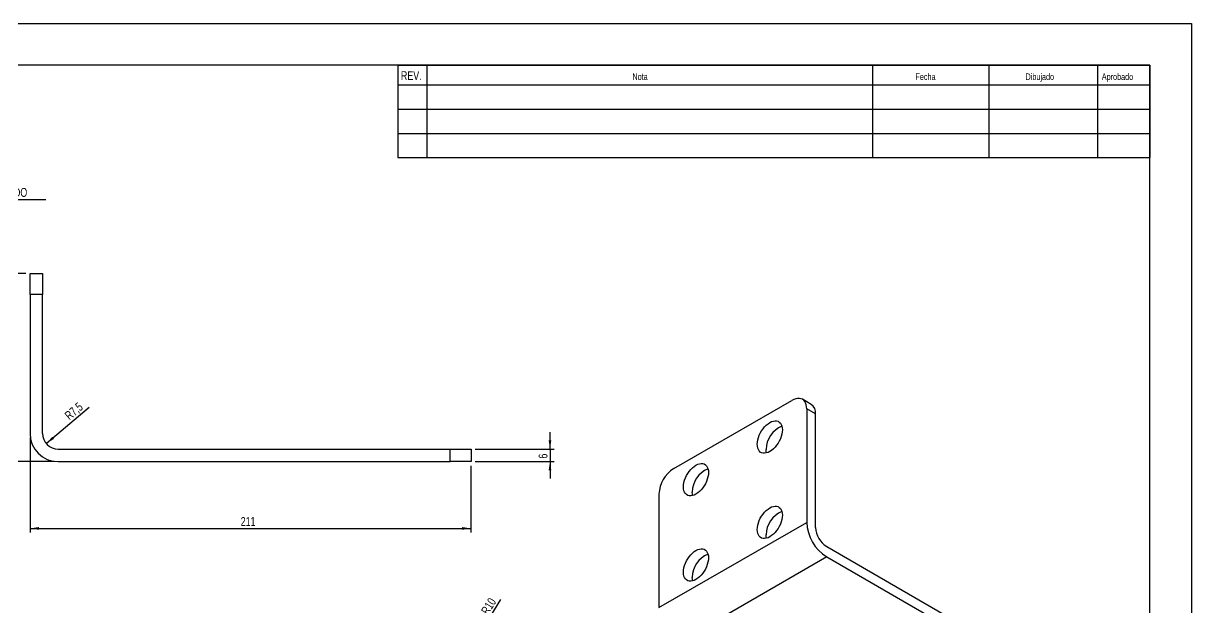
# Model space of a CAD drawing. Extents: x 0 to 2826, y 0 to 813.
# Drawn here: x 140.5 to 420, y 157.2 to 297 of the extents above; entities that cross this region are included whole.
import ezdxf

# ---------------------------------------------------------------- set-up
doc = ezdxf.new("R2010")
doc.units = 0
doc.layers.get('0').update_dxf_attribs({"linetype": 'CONTINUOUS'})
doc.layers.add('FORMATO', color=7, linetype='CONTINUOUS')
doc.styles.add('SLDTEXTSTYLE1', font='TXT', dxfattribs={"width": 0.75})
doc.styles.add('SLDTEXTSTYLE2', font='TXT', dxfattribs={"width": 0.666667})
doc.dimstyles.new('SLDDIMSTYLE0', dxfattribs={"dimtxt": 2.116667, "dimasz": 2.116667, "dimexe": 0, "dimexo": 0.0625, "dimgap": 0.529167, "dimtad": 1, "dimdec": 1, "dimlfac": 2, "dimrnd": 1e-09, "dimzin": 12, "dimdsep": 46, "dimtxsty": 'SLDTEXTSTYLE1', "dimsah": 1, "dimcen": 0.09, "dimadec": 0, "dimazin": 0, "dimtfac": 1, "dimtdec": 1, "dimtmove": 0, "dimatfit": 0, "dimfxl": 1, "dimtolj": 1, "dimtzin": 12, "dimarcsym": 0})
doc.dimstyles.new('SLDDIMSTYLE1', dxfattribs={"dimtxt": 2.116667, "dimasz": 2.116667, "dimexe": 0, "dimexo": 0.0625, "dimgap": 0.529167, "dimtad": 1, "dimdec": 1, "dimlfac": 2, "dimrnd": 1e-09, "dimzin": 12, "dimdsep": 46, "dimtxsty": 'SLDTEXTSTYLE1', "dimsah": 1, "dimcen": 0, "dimadec": 0, "dimazin": 0, "dimtfac": 1, "dimtdec": 1, "dimtofl": 0, "dimtmove": 1, "dimatfit": 3, "dimfxl": 1, "dimtolj": 1, "dimtzin": 12, "dimarcsym": 0})
doc.dimstyles.new('SLDDIMSTYLE2', dxfattribs={"dimtxt": 2.116667, "dimasz": 2.116667, "dimexe": 0, "dimexo": 0.0625, "dimgap": 0.529167, "dimtad": 1, "dimdec": 1, "dimlfac": 2, "dimrnd": 1e-09, "dimzin": 12, "dimdsep": 46, "dimtxsty": 'SLDTEXTSTYLE1', "dimsah": 1, "dimcen": 0.09, "dimadec": 0, "dimazin": 0, "dimtfac": 1, "dimtdec": 1, "dimtofl": 0, "dimtmove": 0, "dimatfit": 3, "dimfxl": 1, "dimtolj": 1, "dimtzin": 12, "dimarcsym": 0})
doc.dimstyles.new('SLDDIMSTYLE6', dxfattribs={"dimtxt": 2.116667, "dimasz": 2.116667, "dimexe": 0, "dimexo": 0.0625, "dimgap": 0.529167, "dimtad": 1, "dimdec": 1, "dimlfac": 2, "dimrnd": 1e-09, "dimzin": 12, "dimdsep": 46, "dimtxsty": 'SLDTEXTSTYLE1', "dimsah": 1, "dimcen": 0, "dimadec": 0, "dimazin": 0, "dimtfac": 1, "dimtdec": 1, "dimtofl": 0, "dimtmove": 0, "dimatfit": 3, "dimfxl": 1, "dimtolj": 1, "dimtzin": 12, "dimarcsym": 0})
doc.dimstyles.new('SLDDIMSTYLE7', dxfattribs={"dimtxt": 2.116667, "dimasz": 2.116667, "dimexe": 0, "dimexo": 0.0625, "dimgap": 0.529167, "dimtad": 0, "dimtih": 1, "dimtoh": 1, "dimdec": 6, "dimlfac": 2, "dimrnd": 1e-09, "dimzin": 12, "dimdsep": 46, "dimtxsty": 'SLDTEXTSTYLE1', "dimblk1": 'NONE', "dimsah": 1, "dimcen": 0, "dimadec": 0, "dimazin": 0, "dimtfac": 1, "dimtdec": 1, "dimtmove": 0, "dimatfit": 3, "dimldrblk": 'NONE', "dimfxl": 1, "dimtolj": 1, "dimtzin": 12, "dimarcsym": 0})

# ---------------------------------------------------------------- blocks, each defined once
blk = doc.blocks.new('_D')
at = {"layer": 'FORMATO', "color": 7, "transparency": 16777216}
for p, q in [((266.5, 195.14), (266.5, 199.21)), ((248.6, 195.14), (267.5, 195.14)), ((266.5, 195.14), (266.5, 192.14)), ((248.6, 192.14), (267.5, 192.14)), ((266.5, 192.14), (266.5, 188.07))]:
    blk.add_line(p, q, dxfattribs=at)
for points in [[(266.5, 195.14), (266.82, 197.26), (266.17, 197.26)], [(266.5, 192.14), (266.17, 190.02), (266.82, 190.02)]]:
    blk.add_solid(points, dxfattribs=at)
at = {"layer": 'FORMATO', "color": 7, "transparency": 16777216, "insert": (263.77, 192.86), "char_height": 2.12, "attachment_point": 1, "rotation": 90, "style": 'SLDTEXTSTYLE1'}
blk.add_mtext('6', dxfattribs=at)
blk = doc.blocks.new('_D_1')
at = {"layer": 'FORMATO', "color": 7, "transparency": 16777216}
blk.add_line((146, 196.45), (156.22, 205.15), dxfattribs=at)
blk.add_solid([(146, 196.45), (147.83, 197.57), (147.41, 198.07)], dxfattribs=at)
at = {"layer": 'FORMATO', "color": 7, "transparency": 16777216, "insert": (150.18, 203.56), "char_height": 2.117, "attachment_point": 1, "rotation": 40.6218, "style": 'SLDTEXTSTYLE1'}
blk.add_mtext('R7,5', dxfattribs=at)
blk = doc.blocks.new('_D_2')
at = {"layer": 'FORMATO', "color": 7, "transparency": 16777216}
for p, q in [((141.1, 237.14), (125.1, 237.14)), ((126.1, 237.14), (126.1, 192.14)), ((147.85, 192.14), (125.1, 192.14))]:
    blk.add_line(p, q, dxfattribs=at)
for points in [[(126.1, 237.14), (125.78, 235.02), (126.43, 235.02)], [(126.1, 192.14), (126.43, 194.26), (125.78, 194.26)]]:
    blk.add_solid(points, dxfattribs=at)
at = {"layer": 'FORMATO', "color": 7, "transparency": 16777216, "insert": (123.37, 213.08), "char_height": 2.117, "attachment_point": 1, "rotation": 90, "style": 'SLDTEXTSTYLE1'}
blk.add_mtext('90', dxfattribs=at)
blk = doc.blocks.new('_D_3')
at = {"layer": 'FORMATO', "color": 7, "transparency": 16777216}
for p, q in [((142.1, 197.89), (142.1, 175.14)), ((247.6, 191.14), (247.6, 175.14)), ((142.1, 176.14), (247.6, 176.14))]:
    blk.add_line(p, q, dxfattribs=at)
for points in [[(142.1, 176.14), (144.22, 175.82), (144.22, 176.47)], [(247.6, 176.14), (245.48, 176.47), (245.48, 175.82)]]:
    blk.add_solid(points, dxfattribs=at)
at = {"layer": 'FORMATO', "color": 7, "transparency": 16777216, "insert": (192.51, 178.87), "char_height": 2.117, "attachment_point": 1, "style": 'SLDTEXTSTYLE1'}
blk.add_mtext('211', dxfattribs=at)
blk = doc.blocks.new('_D_14')
at = {"layer": 'FORMATO', "color": 7, "transparency": 16777216}
for q in [(254.75, 159.12), (242.6, 139.38)]:
    blk.add_line((245.22, 143.64), q, dxfattribs=at)
blk.add_solid([(245.22, 143.64), (246.61, 145.27), (246.05, 145.61)], dxfattribs=at)
at = {"layer": 'FORMATO', "color": 7, "transparency": 16777216, "insert": (249.89, 156.43), "char_height": 2.117, "attachment_point": 1, "rotation": 58.3899, "style": 'SLDTEXTSTYLE1'}
blk.add_mtext('R10', dxfattribs=at)
blk = doc.blocks.new('_D_22')
at = {"layer": 'FORMATO', "transparency": 16777216}
for p, q in [((93.63, 233.04), (117.11, 254.88)), ((117.11, 254.88), (145.89, 254.88)), ((87.4, 227.25), (93.63, 233.04))]:
    blk.add_line(p, q, dxfattribs=at)
blk.add_solid([(93.63, 233.04), (95.4, 234.24), (94.95, 234.72)], dxfattribs=at)
at = {"layer": 'FORMATO', "transparency": 16777216, "attachment_point": 1}
for s, insert, char_height, style in [('4 x', (118.7, 257.61), 2.117, 'SLDTEXTSTYLE2'), ('%%c', (123.18, 257.61), 2.117, 'SLDTEXTSTYLE1'), ('17 POR TODO', (127.17, 257.61), 2.1167, 'SLDTEXTSTYLE1')]:
    blk.add_mtext(s, dxfattribs=dict(at, insert=insert, char_height=char_height, style=style))
blk = doc.blocks.new('_NONE')

msp = doc.modelspace()

# ---------------------------------------------------------------- linework, layer by layer
at = {"color": 7, "linetype": 'Continuous'}
for p, q in [((0, 297), (420, 297)), ((420, 297), (420, 0)), ((410, 287), (20, 287)), ((410, 10), (410, 287)), ((142.1013316, 237.14092985), (145.1013316, 237.14092985)), ((142.1013316, 232.14092985), (142.1013316, 237.14092985)), ((145.1013316, 237.14092985), (145.1013316, 232.14092985)), ((145.1013316, 232.14092985), (142.1013316, 232.14092985)), ((142.1013316, 232.14092985), (142.1013316, 198.89092985)), ((145.1013316, 198.89092985), (145.1013316, 232.14092985)), ((329.00667018, 205.81819475), (326.88534984, 207.04280691)), ((296.10128176, 190.46710442), (324.38555301, 206.79526666)), ((327.92108691, 204.75358288), (327.92108691, 177.60360089)), ((330.04240726, 203.52897071), (327.92108691, 204.75358288)), ((330.04240726, 176.37898872), (330.04240726, 203.52897071)), ((148.8513316, 195.14092985), (242.6013316, 195.14092985)), ((242.6013316, 192.14092985), (242.6013316, 195.14092985)), ((242.6013316, 195.14092985), (247.6013316, 195.14092985)), ((247.6013316, 195.14092985), (247.6013316, 192.14092985)), ((148.8513316, 192.14092985), (242.6013316, 192.14092985)), ((247.6013316, 192.14092985), (242.6013316, 192.14092985)), ((292.56574785, 184.34338009), (292.56574785, 157.19339809)), ((292.56574785, 157.19339809), (327.92108691, 177.60360089)), ((332.69405769, 171.78619546), (398.98531842, 133.51706522)), ((332.69405769, 169.33657303), (297.33871863, 148.92637023)), ((332.69405769, 169.33657303), (398.98531842, 131.06744279))]:
    msp.add_line(p, q, dxfattribs=at)
at = {"color": 7, "linetype": 'Continuous', "flags": 128}
for points in [[(327.92108691, 204.75358288), (327.89083993, 205.26902148), (327.80061652, 205.74071837), (327.65196042, 206.16060267), (327.44741518, 206.52149004), (327.19048064, 206.81720562), (326.88555301, 207.04268961), (326.53784968, 207.19408393), (326.15331996, 207.26879817), (325.73854326, 207.26555397), (325.30061652, 207.18440681), (324.84703278, 207.02674517), (324.38555301, 206.79526666)], [(316.07704833, 196.28308332), (316.10763697, 196.79461673), (316.1987802, 197.33105369), (316.3486226, 197.88147389), (316.55411382, 198.43467236), (316.81107064, 198.97938757), (317.11426217, 199.5045307), (317.4575163, 199.99941135), (317.83384536, 200.45395517), (318.23558839, 200.85890896), (318.65456705, 201.20602902), (319.08225215, 201.48824901), (319.50993724, 201.69982372), (319.9289159, 201.83644612), (320.33065893, 201.89533496), (320.706988, 201.87529143), (321.05024213, 201.77672357), (321.35343366, 201.60163793), (321.61039048, 201.35359874), (321.81588169, 201.03765538), (321.9657241, 200.66023954), (322.05686733, 200.22903431), (322.08745597, 199.7528178), (322.05686733, 199.24128439), (321.9657241, 198.70484743), (321.81588169, 198.15442723), (321.61039048, 197.60122876), (321.35343366, 197.05651354), (321.05024213, 196.53137041), (320.706988, 196.03648977), (320.33065893, 195.58194595), (319.9289159, 195.17699216), (319.50993724, 194.82987209), (319.08225215, 194.54765211), (318.65456705, 194.33607739), (318.23558839, 194.199455), (317.83384536, 194.14056616), (317.4575163, 194.16060969), (317.11426217, 194.25917755), (316.81107064, 194.43426319), (316.55411382, 194.68230237), (316.3486226, 194.99824574), (316.1987802, 195.37566158), (316.10763697, 195.80686681), (316.07704833, 196.28308332)], [(318.30164734, 194.2161344), (318.22895731, 194.58225464), (318.19836867, 195.05847115)], [(298.3993788, 186.07798192), (298.42996744, 186.58951533), (298.52111067, 187.12595229), (298.67095307, 187.67637249), (298.87644429, 188.22957096), (299.13340111, 188.77428617), (299.43659264, 189.2994293), (299.77984677, 189.79430995), (300.15617583, 190.24885377), (300.55791886, 190.65380756), (300.97689752, 191.00092763), (301.40458262, 191.28314761), (301.83226771, 191.49472233), (302.25124637, 191.63134472), (302.6529894, 191.69023356), (303.02931847, 191.67019003), (303.3725726, 191.57162217), (303.67576413, 191.39653653), (303.93272095, 191.14849734), (304.13821216, 190.83255398), (304.28805457, 190.45513814), (304.3791978, 190.02393291), (304.40978644, 189.5477164), (304.3791978, 189.03618299), (304.28805457, 188.49974603), (304.13821216, 187.94932583), (303.93272095, 187.39612736), (303.67576413, 186.85141215), (303.3725726, 186.32626902), (303.02931847, 185.83138837), (302.6529894, 185.37684455), (302.25124637, 184.97189076), (301.83226771, 184.62477069), (301.40458262, 184.34255071), (300.97689752, 184.13097599), (300.55791886, 183.9943536), (300.15617583, 183.93546476), (299.77984677, 183.95550829), (299.43659264, 184.05407615), (299.13340111, 184.22916179), (298.87644429, 184.47720098), (298.67095307, 184.79314434), (298.52111067, 185.17056018), (298.42996744, 185.60176541), (298.3993788, 186.07798192)], [(300.62397781, 184.011033), (300.55128778, 184.37715324), (300.52069914, 184.85336976)], [(316.07704833, 175.86956302), (316.10763697, 176.38109643), (316.1987802, 176.91753339), (316.3486226, 177.46795359), (316.55411382, 178.02115206), (316.81107064, 178.56586728), (317.11426217, 179.09101041), (317.4575163, 179.58589105), (317.83384536, 180.04043487), (318.23558839, 180.44538866), (318.65456705, 180.79250873), (319.08225215, 181.07472871), (319.50993724, 181.28630343), (319.9289159, 181.42292582), (320.33065893, 181.48181466), (320.706988, 181.46177113), (321.05024213, 181.36320327), (321.35343366, 181.18811763), (321.61039048, 180.94007845), (321.81588169, 180.62413508), (321.9657241, 180.24671924), (322.05686733, 179.81551401), (322.08745597, 179.3392975), (322.05686733, 178.82776409), (321.9657241, 178.29132713), (321.81588169, 177.74090693), (321.61039048, 177.18770846), (321.35343366, 176.64299325), (321.05024213, 176.11785012), (320.706988, 175.62296947), (320.33065893, 175.16842565), (319.9289159, 174.76347186), (319.50993724, 174.4163518), (319.08225215, 174.13413181), (318.65456705, 173.92255709), (318.23558839, 173.7859347), (317.83384536, 173.72704586), (317.4575163, 173.74708939), (317.11426217, 173.84565725), (316.81107064, 174.02074289), (316.55411382, 174.26878208), (316.3486226, 174.58472544), (316.1987802, 174.96214128), (316.10763697, 175.39334651), (316.07704833, 175.86956302)], [(318.30164734, 173.8026141), (318.22895731, 174.16873434), (318.19836867, 174.64495086)], [(298.3993788, 165.66446163), (298.42996744, 166.17599504), (298.52111067, 166.71243199), (298.67095307, 167.26285219), (298.87644429, 167.81605066), (299.13340111, 168.36076588), (299.43659264, 168.88590901), (299.77984677, 169.38078965), (300.15617583, 169.83533347), (300.55791886, 170.24028726), (300.97689752, 170.58740733), (301.40458262, 170.86962731), (301.83226771, 171.08120203), (302.25124637, 171.21782443), (302.6529894, 171.27671326), (303.02931847, 171.25666974), (303.3725726, 171.15810187), (303.67576413, 170.98301623), (303.93272095, 170.73497705), (304.13821216, 170.41903369), (304.28805457, 170.04161784), (304.3791978, 169.61041262), (304.40978644, 169.1341961), (304.3791978, 168.62266269), (304.28805457, 168.08622573), (304.13821216, 167.53580553), (303.93272095, 166.98260707), (303.67576413, 166.43789185), (303.3725726, 165.91274872), (303.02931847, 165.41786807), (302.6529894, 164.96332426), (302.25124637, 164.55837047), (301.83226771, 164.2112504), (301.40458262, 163.92903041), (300.97689752, 163.7174557), (300.55791886, 163.5808333), (300.15617583, 163.52194446), (299.77984677, 163.54198799), (299.43659264, 163.64055585), (299.13340111, 163.8156415), (298.87644429, 164.06368068), (298.67095307, 164.37962404), (298.52111067, 164.75703988), (298.42996744, 165.18824511), (298.3993788, 165.66446163)], [(300.62397781, 163.5975127), (300.55128778, 163.96363294), (300.52069914, 164.43984946)]]:
    msp.add_lwpolyline(points, dxfattribs=at)
at = {"color": 7, "linetype": 'Continuous'}
for centre, radius, start, end in [((327.5271111, 203.7698661), 2.52680536, 354.5293440494, 54.1584755572), ((148.8513316, 198.89092985), 6.75, 180, 270), ((148.8513316, 198.89092985), 3.75, 180, 270), ((324.30726141, 194.9440536), 6.10996414, 112.3468396133, 178.9269943001), ((300.24182836, 183.99407582), 7.68402404, 122.60547834, 177.3945215143), ((306.62959188, 184.7389522), 6.10996414, 112.3468396133, 178.9269943001), ((324.30726141, 174.5305333), 6.10996414, 112.3468396133, 178.9269943001), ((338.2547809, 178.05841), 10.34369774, 182.520089748, 237.4799103976), ((335.75838083, 176.61724543), 5.720937, 182.3868561234, 237.6131440222), ((306.62959188, 164.3254319), 6.10996414, 112.3468396133, 178.9269943001)]:
    msp.add_arc(centre, radius, start, end, dxfattribs=at)
at = {"layer": 'FORMATO'}
for p, q in [((230.09146719, 287), (410, 287)), ((230.09146719, 287), (230.09146719, 264.86558535)), ((237.033566, 287), (237.033566, 264.86558535)), ((343.65705136, 287), (343.65705136, 264.86558535)), ((371.46223794, 287), (371.46223794, 264.86558535)), ((397.5127429, 287), (397.5127429, 264.86558535)), ((410, 287), (410, 264.86558535)), ((230.09146719, 282.26558535), (410, 282.26558535)), ((230.09146719, 276.46558535), (410, 276.46558535)), ((230.09146719, 270.66558535), (410, 270.66558535)), ((230.09146719, 264.86558535), (410, 264.86558535))]:
    msp.add_line(p, q, dxfattribs=at)

# ---------------------------------------------------------------- texts
at = {"layer": 'FORMATO', "attachment_point": 1, "style": 'SLDTEXTSTYLE1'}
for s, insert, char_height in [('REV.', (230.83569636, 285.55214024), 2.116666667), ('Fecha', (353.92640633, 285.02581871), 1.5875), ('Dibujado', (380.2608472, 285.02581871), 1.5875), ('Aprobado', (398.51007098, 285.02581871), 1.5875), ('Nota', (286.22438362, 285.02581871), 1.5875)]:
    msp.add_mtext(s, dxfattribs=dict(at, insert=insert, char_height=char_height))

# ---------------------------------------------------------------- dimensions: what is measured, and where the dimension line sits
at = {"layer": 'FORMATO'}
dim = msp.add_diameter_dim_2p(p1=(87.40201842, 227.24640197), p2=(93.62591056, 233.03545774), text='4 x <> POR TODO\\P', dimstyle='SLDDIMSTYLE7', dxfattribs=at)
dim.commit()
dim.dimension.update_dxf_attribs({"geometry": '_D_22', "text_midpoint": (132.29587816, 256.56273324), "dimtype": 163})
at = {"layer": 'FORMATO', "color": 7}
for base, p1, p2, dimstyle, picture, middle in [((126.1013316, 192.14092985), (142.1013316, 237.14092985), (148.8513316, 192.14092985), 'SLDDIMSTYLE2', '_D_2', (126.1013316, 214.64092985)), ((266.49631755, 192.14092985), (247.6013316, 195.14092985), (247.6013316, 192.14092985), 'SLDDIMSTYLE0', '_D', (266.49631755, 193.64092985))]:
    dim = msp.add_linear_dim(base=base, p1=p1, p2=p2, angle=90, dimstyle=dimstyle, dxfattribs=at)
    dim.commit()
    dim.dimension.update_dxf_attribs({"geometry": picture, "text_midpoint": middle, "dimtype": 160})
for center, mpoint, dimstyle, picture, middle in [((148.8513316, 198.89092985), (146.00499082, 196.44944585), 'SLDDIMSTYLE1', '_D_1', (154.2016893, 203.48026676)), ((242.6013316, 139.38174546), (245.22201427, 143.6399167), 'SLDDIMSTYLE6', '_D_14', (253.51658394, 157.1171996))]:
    dim = msp.add_radius_dim(center=center, mpoint=mpoint, dimstyle=dimstyle, dxfattribs=at)
    dim.commit()
    dim.dimension.update_dxf_attribs({"geometry": picture, "text_midpoint": middle, "dimtype": 164})
dim = msp.add_linear_dim(base=(247.6013316, 176.14092985), p1=(142.1013316, 198.89092985), p2=(247.6013316, 192.14092985), dimstyle='SLDDIMSTYLE2', dxfattribs=at)
dim.commit()
dim.dimension.update_dxf_attribs({"geometry": '_D_3', "text_midpoint": (194.8513316, 176.14092985), "dimtype": 160})

doc.saveas('drawing.dxf')
